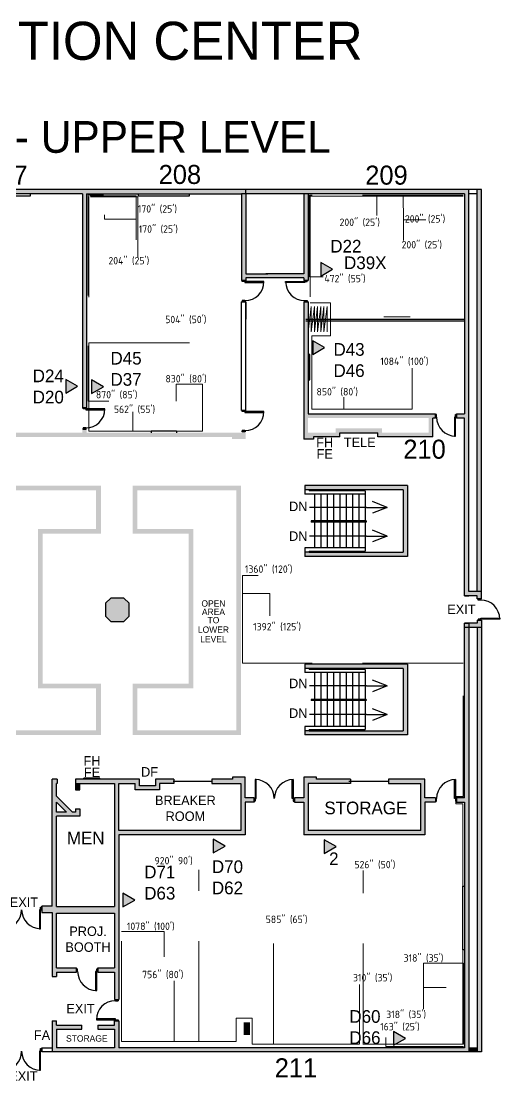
# Model space of a CAD drawing. Header units: inches. Extents: x 2884 to 5593, y 3202 to 5211.
# Drawn here: x 4688 to 5593, y 3206 to 5211 of the extents above; entities that cross this region are included whole.
import ezdxf
from ezdxf.enums import TextEntityAlignment as Align

# ---------------------------------------------------------------- set-up
doc = ezdxf.new("R2010")
doc.units = ezdxf.units.IN
doc.header["$LTSCALE"] = 100
doc.header["$MEASUREMENT"] = 0
doc.linetypes.add('DASHED', pattern=[19.05, 12.7, -6.35])
doc.linetypes.add('DASHEDTINY', pattern=[2.8575, 1.905, -0.9525])
for name, color, linetype, lineweight in [('bldg_airwall', 53, 'DASHED', 25), ('bldg_airwall_storage', 53, 'CONTINUOUS', 18), ('bldg_doors', 7, 'CONTINUOUS', 25), ('bldg_text', 94, 'CONTINUOUS', 25), ('bldg_title', 94, 'CONTINUOUS', 25), ('bldg_wallint', 7, 'CONTINUOUS', 25), ('bldg_wallintsol', 7, 'CONTINUOUS', 25), ('data_jack', 120, 'CONTINUOUS', 25)]:
    doc.layers.add(name, color=color, linetype=linetype, lineweight=lineweight)
doc.layers.add('bldg_fire', color=240, linetype='CONTINUOUS')
doc.layers.add('bldg_stairs', color=9, linetype='CONTINUOUS')
doc.layers.add('LENGTH', color=136, linetype='CONTINUOUS', lineweight=0, true_color=0x008080)
doc.layers.add('Wire_Run', color=200, linetype='DASHEDTINY', lineweight=13, true_color=0xaa00ff)
doc.styles.add('bldgtx18', font='bldgtx18')
doc.styles.add('bldgtx24', font='bldgtx24')
doc.styles.add('bldgtx36', font='bldgtx36')
doc.styles.add('bldgtx48', font='bldgtx48')
doc.styles.add('iso3098', font='iso3098')
doc.styles.add('showtx60', font='showtx60')

msp = doc.modelspace()

# ---------------------------------------------------------------- hatches: boundary and pattern name
at = {"layer": 'bldg_wallintsol'}
for points in [[(5112.4, 4884.3), (5112.4, 4892.3), (4090.4, 4892.3), (4090.4, 4884.3), (4383.4, 4884.3), (4383.4, 4720.3), (4391.4, 4720.3), (4391.4, 4725.3), (4434.8, 4725.3), (4434.8, 4733.3), (4391.4, 4733.3), (4391.4, 4884.3), (4502.4, 4884.3), (4502.4, 4733.3), (4462.8, 4733.3), (4462.8, 4725.3), (4502.4, 4725.3), (4502.4, 4720.3), (4510.4, 4720.3), (4510.4, 4884.3), (4803.4, 4884.3), (4803.4, 4479.3), (4811.4, 4479.3), (4811.4, 4884.3), (5104.4, 4884.3)], [(5230.4, 4884.3), (5222.4, 4884.3), (5222.4, 4733.3), (5150.2, 4733.3), (5112.4, 4733.3), (5112.4, 4884.3), (5104.4, 4884.3), (5104.4, 4720.3), (5112.4, 4720.3), (5112.4, 4725.3), (5154.4, 4725.3), (5222.4, 4725.3), (5222.4, 4720.3), (5230.4, 4720.3)], [(5526.4, 4468.3), (5511.4, 4468.3), (5511.4, 4459.8), (5526.4, 4459.8), (5526.4, 4123.6), (5550.4, 4123.6), (5550.4, 4117.6), (5558.4, 4117.6), (5558.4, 4131.6), (5534.4, 4131.6), (5534.4, 4892.3), (5112.4, 4892.3), (5112.4, 4884.3), (5222.4, 4884.3), (5230.4, 4884.3), (5526.4, 4884.3)], [(5550.4, 4131.6), (5558.4, 4131.6), (5558.4, 4892.3), (5550.4, 4892.3)], [(5410.4, 4206.3), (5232.4, 4206.3), (5224.4, 4206.3), (5224.4, 4198.3), (5418.4, 4198.3), (5418.4, 4332.3), (5224.4, 4332.3), (5224.4, 4324.3), (5232.4, 4324.3), (5410.4, 4324.3)], [(4881.6, 4119.4), (4857.3, 4119.4), (4847.3, 4109.4), (4847.3, 4085.1), (4857.3, 4075.1), (4881.6, 4075.1), (4891.6, 4085.1), (4891.6, 4109.4)], [(5534.4, 3260.3), (5534.4, 4063.6), (5526.4, 4063.6), (5526.4, 3741.3), (5511.4, 3741.3), (5511.4, 3733.3), (5526.4, 3733.3), (5526.4, 3268.3), (4872.4, 3268.3), (4872.4, 3319.3), (4864.4, 3319.3), (4864.4, 3311.3), (4832.4, 3311.3), (4832.4, 3303.3), (4864.4, 3303.3), (4864.4, 3268.3), (4754.4, 3268.3), (4754.4, 3303.3), (4802.4, 3303.3), (4802.4, 3311.3), (4754.4, 3311.3), (4754.4, 3319.3), (4746.4, 3319.3), (4746.4, 3260.3)], [(5550.4, 3260.3), (5558.4, 3260.3), (5558.4, 4063.6), (5550.4, 4063.6)], [(5410.4, 3868.3), (5232.4, 3868.3), (5224.4, 3868.3), (5224.4, 3860.3), (5418.4, 3860.3), (5418.4, 3994.3), (5224.4, 3994.3), (5224.4, 3986.3), (5232.4, 3986.3), (5410.4, 3986.3)], [(5222.4, 3780.3), (5222.4, 3741.3), (5204.4, 3741.3), (5204.4, 3733.3), (5222.4, 3733.3), (5222.4, 3671.3), (5451.4, 3671.3), (5451.4, 3733.3), (5471.4, 3733.3), (5471.4, 3741.3), (5451.4, 3741.3), (5451.4, 3776.3), (5382.4, 3776.3), (5382.4, 3768.3), (5443.4, 3768.3), (5443.4, 3679.3), (5230.4, 3679.3), (5230.4, 3768.3), (5310.4, 3768.3), (5310.4, 3776.3), (5246.4, 3776.3), (5246.4, 3780.3)], [(4790.4, 3756.3), (4798.4, 3756.3), (4798.4, 3768.3), (4790.4, 3768.3)], [(5550.4, 3268.3), (5534.4, 3268.3), (5534.4, 3260.3), (5550.4, 3260.3)]]:
    msp.add_hatch(color=256, dxfattribs=at).paths.add_polyline_path(points, flags=0)
h = msp.add_hatch(color=256, dxfattribs=at)
h.paths.add_polyline_path([(5471.4, 4468.3), (5230.4, 4468.3), (5230.4, 4680.3), (5222.4, 4680.3), (5222.4, 4420.3), (5240.4, 4420.3), (5240.4, 4424.3), (5290.4, 4424.3), (5290.4, 4432.3), (5362.4, 4432.3), (5362.4, 4424.3), (5466.4, 4424.3), (5466.4, 4459.8), (5471.4, 4459.8)], flags=0)
h.paths.add_polyline_path([(5458.4, 4460.3), (5458.4, 4432.3), (5370.4, 4432.3), (5370.4, 4440.3), (5282.4, 4440.3), (5282.4, 4432.3), (5230.4, 4432.3), (5230.4, 4460.3)], flags=0)
at = {"layer": 'bldg_wallintsol', "linetype": 'CONTINUOUS'}
for points in [[(4526.4, 4424.3), (5086.4, 4424.3), (5086.4, 4420.3), (5112.4, 4420.3), (5112.4, 4434.3), (5104.4, 4434.3), (5104.4, 4432.3), (4811.4, 4432.3), (4811.4, 4439.3), (4803.4, 4439.3), (4803.4, 4432.3), (4510.4, 4432.3), (4510.4, 4438.3), (4502.4, 4438.3), (4502.4, 4420.3), (4526.4, 4420.3)], [(5120.4, 3316.3), (5108.4, 3316.3), (5108.4, 3292.3), (5120.4, 3292.3)]]:
    msp.add_hatch(color=256, dxfattribs=at).paths.add_polyline_path(points, flags=0)
h = msp.add_hatch(color=256, dxfattribs=at)
h.paths.add_polyline_path([(4719.4, 3948.3), (4719.4, 4250.3), (4829.4, 4250.3), (4829.4, 4323.3), (4065.4, 4323.3), (4065.4, 4250.3), (4173.4, 4250.3), (4173.4, 3948.3), (4065.4, 3948.3), (4065.4, 3869.3), (4829.4, 3869.3), (4829.4, 3948.3)], flags=0)
h.paths.add_polyline_path([(4164.4, 4241.3), (4164.4, 3957.3), (4056.4, 3957.3), (4056.4, 3860.3), (4838.4, 3860.3), (4838.4, 3957.3), (4728.4, 3957.3), (4728.4, 4241.3), (4838.4, 4241.3), (4838.4, 4332.3), (4056.4, 4332.3), (4056.4, 4241.3)], flags=0)
h = msp.add_hatch(color=256, dxfattribs=at)
h.paths.add_polyline_path([(5094.4, 3869.3), (5094.4, 4323.3), (4907.4, 4323.3), (4907.4, 4250.3), (5013.4, 4250.3), (5013.4, 3948.3), (4907.4, 3948.3), (4907.4, 3869.3)], flags=0)
h.paths.add_polyline_path([(5004.4, 4241.3), (5004.4, 3957.3), (4898.4, 3957.3), (4898.4, 3860.3), (5103.4, 3860.3), (5103.4, 4332.3), (4898.4, 4332.3), (4898.4, 4241.3)], flags=0)
at = {"layer": 'bldg_wallintsol'}
h = msp.add_hatch(color=256, dxfattribs=at)
h.paths.add_polyline_path([(5558.4, 4077.6), (5550.4, 4077.6), (5550.4, 4071.6), (5534.4, 4071.6), (5534.4, 4063.6), (5558.4, 4063.6)], flags=0)
h.paths.add_polyline_path([(5534.4, 4071.6), (5526.4, 4071.6), (5526.4, 4063.6), (5534.4, 4063.6)], flags=0)
h = msp.add_hatch(color=256, dxfattribs=at)
h.paths.add_polyline_path([(5111.4, 3780.3), (5087.4, 3780.3), (5087.4, 3776.3), (5048.4, 3776.3), (5048.4, 3768.3), (5103.4, 3768.3), (5103.4, 3679.3), (4872.4, 3679.3), (4872.4, 3768.3), (4903.4, 3768.3), (4903.4, 3756.3), (4949.4, 3756.3), (4949.4, 3768.3), (4976.4, 3768.3), (4976.4, 3776.3), (4941.4, 3776.3), (4941.4, 3764.3), (4911.4, 3764.3), (4911.4, 3776.3), (4790.4, 3776.3), (4790.4, 3768.3), (4864.4, 3768.3), (4864.4, 3535.3), (4754.4, 3535.3), (4754.4, 3706.3), (4798.4, 3706.3), (4798.4, 3720.3), (4790.4, 3720.3), (4790.4, 3714.3), (4784.4, 3714.3), (4754.4, 3744.3), (4754.4, 3768.3), (4755.4, 3768.3), (4755.4, 3776.3), (4746.4, 3776.3), (4746.4, 3536.3), (4726.4, 3536.3), (4726.4, 3528.3), (4726.4, 3524.3), (4746.4, 3524.3), (4746.4, 3403.3), (4754.4, 3403.3), (4754.4, 3411.3), (4792.4, 3411.3), (4792.4, 3419.3), (4754.4, 3419.3), (4754.4, 3523.3), (4864.4, 3523.3), (4864.4, 3419.3), (4832.4, 3419.3), (4832.4, 3411.3), (4864.4, 3411.3), (4864.4, 3359.3), (4872.4, 3359.3), (4872.4, 3671.3), (5111.4, 3671.3), (5111.4, 3733.3), (5128.4, 3733.3), (5128.4, 3741.3), (5111.4, 3741.3)], flags=0)
h.paths.add_polyline_path([(4773.1, 3714.3), (4754.4, 3714.3), (4754.4, 3732.9)], flags=0)
at = {"layer": 'data_jack'}
for points in [[(5276.8, 4741.7), (5254.4, 4754.6), (5254.4, 4728.8)], [(5261.7, 4593.4), (5239.3, 4606.3), (5239.3, 4580.5)], [(4794.3, 4520.2), (4771.9, 4533.2), (4771.9, 4507.3)], [(4843.3, 4519.2), (4820.9, 4532.1), (4820.9, 4506.3)], [(5073.4, 3649.9), (5051, 3662.9), (5051, 3637)], [(5283.4, 3648.9), (5261, 3661.9), (5261, 3636)], [(4902.4, 3547.9), (4880, 3560.9), (4880, 3535)], [(5414.4, 3285.9), (5392, 3298.9), (5392, 3273)]]:
    msp.add_hatch(color=256, dxfattribs=at).paths.add_polyline_path(points, flags=0)

# ---------------------------------------------------------------- linework, layer by layer
at = {"layer": 'bldg_airwall', "linetype": 'CONTINUOUS'}
for p, q in [((5514.4, 4646.3), (5238.4, 4646.3)), ((5514.4, 4643.3), (5238.4, 4643.3))]:
    msp.add_line(p, q, dxfattribs=at)
at = {"layer": 'bldg_airwall_storage'}
for p, q in [((5236.4, 4671.3), (5230.4, 4623.3)), ((5242.4, 4671.3), (5236.4, 4623.3)), ((5236.4, 4623.3), (5236.4, 4671.3)), ((5248.4, 4671.3), (5242.4, 4623.3)), ((5242.4, 4623.3), (5242.4, 4671.3)), ((5254.4, 4671.3), (5248.4, 4623.3)), ((5248.4, 4623.3), (5248.4, 4671.3)), ((5260.4, 4671.3), (5254.4, 4623.3)), ((5254.4, 4623.3), (5254.4, 4671.3)), ((5266.4, 4671.3), (5260.4, 4623.3)), ((5260.4, 4623.3), (5260.4, 4671.3)), ((5266.4, 4671.3), (5266.4, 4623.3))]:
    msp.add_line(p, q, dxfattribs=at)
at = {"layer": 'bldg_doors'}
for p, q in [((5105.9, 4718.3), (5105.9, 4720.3)), ((5105.9, 4720.3), (5110.9, 4720.3)), ((5110.9, 4718.3), (5105.9, 4718.3)), ((5110.9, 4720.3), (5110.9, 4718.3)), ((5110.9, 4718.3), (5110.9, 4716.3)), ((5146.9, 4718.3), (5110.9, 4718.3)), ((5110.9, 4716.3), (5146.9, 4716.3)), ((5146.9, 4716.3), (5146.9, 4718.3)), ((5187.9, 4716.3), (5187.9, 4718.3)), ((5187.9, 4718.3), (5223.9, 4718.3)), ((5223.9, 4716.3), (5187.9, 4716.3)), ((5228.9, 4720.3), (5223.9, 4720.3)), ((5223.9, 4720.3), (5223.9, 4718.3)), ((5223.9, 4718.3), (5228.9, 4718.3)), ((5223.9, 4718.3), (5223.9, 4716.3)), ((5228.9, 4718.3), (5228.9, 4720.3)), ((5105.9, 4682.3), (5105.9, 4680.3)), ((5110.9, 4682.3), (5105.9, 4682.3)), ((5105.9, 4680.3), (5110.9, 4680.3)), ((5110.9, 4680.3), (5110.9, 4682.3)), ((5223.9, 4680.3), (5223.9, 4682.3)), ((5223.9, 4682.3), (5228.9, 4682.3)), ((5228.9, 4680.3), (5223.9, 4680.3)), ((5228.9, 4682.3), (5228.9, 4680.3)), ((4804.9, 4477.3), (4804.9, 4479.3)), ((4804.9, 4479.3), (4809.9, 4479.3)), ((4809.9, 4477.3), (4804.9, 4477.3)), ((4809.9, 4479.3), (4809.9, 4477.3)), ((4809.9, 4477.3), (4809.9, 4475.3)), ((4845.9, 4477.3), (4809.9, 4477.3)), ((4809.9, 4475.3), (4845.9, 4475.3)), ((4845.9, 4475.3), (4845.9, 4477.3)), ((5105.9, 4472.3), (5105.9, 4474.3)), ((5105.9, 4474.3), (5110.9, 4474.3)), ((5110.9, 4472.3), (5105.9, 4472.3)), ((5110.9, 4474.3), (5110.9, 4472.3)), ((5110.9, 4472.3), (5110.9, 4470.3)), ((5146.9, 4472.3), (5110.9, 4472.3)), ((5146.9, 4470.3), (5146.9, 4472.3)), ((5110.9, 4470.3), (5146.9, 4470.3)), ((5473.4, 4466.8), (5471.4, 4466.8)), ((5471.4, 4466.8), (5471.4, 4461.8)), ((5471.4, 4461.8), (5473.4, 4461.8)), ((5473.4, 4461.8), (5473.4, 4466.8)), ((5509.4, 4461.8), (5507.4, 4461.8)), ((5507.4, 4461.8), (5507.4, 4425.8)), ((5509.4, 4466.8), (5511.4, 4466.8)), ((5509.4, 4461.8), (5509.4, 4466.8)), ((5511.4, 4461.8), (5509.4, 4461.8)), ((5509.4, 4425.8), (5509.4, 4461.8)), ((5511.4, 4466.8), (5511.4, 4461.8)), ((4804.9, 4441.3), (4804.9, 4439.3)), ((4809.9, 4441.3), (4804.9, 4441.3)), ((4804.9, 4439.3), (4809.9, 4439.3)), ((4809.9, 4439.3), (4809.9, 4441.3)), ((5105.9, 4436.3), (5105.9, 4434.3)), ((5110.9, 4436.3), (5105.9, 4436.3)), ((5105.9, 4434.3), (5110.9, 4434.3)), ((5110.9, 4434.3), (5110.9, 4436.3)), ((5507.4, 4425.8), (5509.4, 4425.8)), ((5552.1, 4115.6), (5552.1, 4117.6)), ((5552.1, 4117.6), (5557.1, 4117.6)), ((5557.1, 4115.6), (5552.1, 4115.6)), ((5557.1, 4117.6), (5557.1, 4115.6)), ((5552.1, 4079.6), (5552.1, 4077.6)), ((5557.1, 4079.6), (5552.1, 4079.6)), ((5552.1, 4077.6), (5557.1, 4077.6)), ((5557.1, 4079.6), (5557.1, 4081.6)), ((5557.1, 4081.6), (5593.1, 4081.6)), ((5557.1, 4077.6), (5557.1, 4079.6)), ((5593.1, 4079.6), (5557.1, 4079.6)), ((5593.1, 4081.6), (5593.1, 4079.6)), ((5132.4, 3775.9), (5130.4, 3775.9)), ((5130.4, 3775.9), (5130.4, 3739.9)), ((5132.4, 3739.9), (5132.4, 3775.9)), ((5200.4, 3739.9), (5200.4, 3775.9)), ((5200.4, 3775.9), (5202.4, 3775.9)), ((5202.4, 3775.9), (5202.4, 3739.9)), ((5507.4, 3739.9), (5507.4, 3775.9)), ((5507.4, 3775.9), (5509.4, 3775.9)), ((5509.4, 3775.9), (5509.4, 3739.9)), ((5128.4, 3734.9), (5128.4, 3739.9)), ((5128.4, 3739.9), (5130.4, 3739.9)), ((5130.4, 3734.9), (5128.4, 3734.9)), ((5130.4, 3739.9), (5130.4, 3734.9)), ((5130.4, 3739.9), (5132.4, 3739.9)), ((5202.4, 3739.9), (5200.4, 3739.9)), ((5204.4, 3739.9), (5202.4, 3739.9)), ((5202.4, 3739.9), (5202.4, 3734.9)), ((5202.4, 3734.9), (5204.4, 3734.9)), ((5204.4, 3734.9), (5204.4, 3739.9)), ((5473.4, 3739.9), (5471.4, 3739.9)), ((5471.4, 3739.9), (5471.4, 3734.9)), ((5471.4, 3734.9), (5473.4, 3734.9)), ((5473.4, 3734.9), (5473.4, 3739.9)), ((5509.4, 3739.9), (5507.4, 3739.9)), ((5511.4, 3739.9), (5509.4, 3739.9)), ((5509.4, 3739.9), (5509.4, 3734.9)), ((5509.4, 3734.9), (5511.4, 3734.9)), ((5511.4, 3734.9), (5511.4, 3739.9)), ((4724.4, 3529.6), (4722.4, 3529.6)), ((4722.4, 3529.6), (4722.4, 3493.6)), ((4724.4, 3534.6), (4726.4, 3534.6)), ((4724.4, 3529.6), (4724.4, 3534.6)), ((4726.4, 3529.6), (4724.4, 3529.6)), ((4724.4, 3493.6), (4724.4, 3529.6)), ((4726.4, 3534.6), (4726.4, 3529.6)), ((4722.4, 3493.6), (4724.4, 3493.6)), ((4792.4, 3417.6), (4794.4, 3417.6)), ((4792.4, 3412.6), (4792.4, 3417.6)), ((4794.4, 3412.6), (4792.4, 3412.6)), ((4794.4, 3412.6), (4794.4, 3417.6)), ((4830.4, 3412.6), (4828.4, 3412.6)), ((4828.4, 3412.6), (4828.4, 3376.6)), ((4830.4, 3417.6), (4832.4, 3417.6)), ((4830.4, 3412.6), (4830.4, 3417.6)), ((4832.4, 3412.6), (4830.4, 3412.6)), ((4830.4, 3376.6), (4830.4, 3412.6)), ((4832.4, 3417.6), (4832.4, 3412.6)), ((4828.4, 3376.6), (4830.4, 3376.6)), ((4865.8, 3357.3), (4865.8, 3359.3)), ((4865.8, 3359.3), (4870.8, 3359.3)), ((4865.8, 3357.3), (4870.8, 3357.3)), ((4870.8, 3359.3), (4870.8, 3357.3)), ((4865.8, 3323.3), (4829.8, 3323.3)), ((4829.8, 3323.3), (4829.8, 3321.3)), ((4829.8, 3321.3), (4865.8, 3321.3)), ((4865.8, 3321.3), (4865.8, 3323.3)), ((4865.8, 3319.3), (4865.8, 3321.3)), ((4865.8, 3321.3), (4870.8, 3321.3)), ((4870.8, 3319.3), (4865.8, 3319.3)), ((4870.8, 3321.3), (4870.8, 3319.3)), ((4724.4, 3261.6), (4722.4, 3261.6)), ((4722.4, 3261.6), (4722.4, 3225.6)), ((4724.4, 3266.6), (4726.4, 3266.6)), ((4724.4, 3261.6), (4724.4, 3266.6)), ((4726.4, 3261.6), (4724.4, 3261.6)), ((4724.4, 3225.6), (4724.4, 3261.6)), ((4726.4, 3266.6), (4726.4, 3261.6)), ((4722.4, 3225.6), (4724.4, 3225.6))]:
    msp.add_line(p, q, dxfattribs=at)
for centre, start, end in [((5110.9, 4718.3), 270, 0), ((5223.9, 4718.3), 180, 270), ((4809.9, 4477.3), 270, 0), ((5110.9, 4472.3), 270, 0), ((5509.4, 4461.8), 180, 270), ((5557.1, 4079.6), 0, 90), ((5130.4, 3739.9), 0, 90), ((5202.4, 3739.9), 90, 180), ((5509.4, 3739.9), 90, 180), ((4652.4, 3529.6), 270, 0), ((4724.4, 3529.6), 180, -90), ((4830.4, 3412.6), 180, -90), ((4865.8, 3321.3), 90, 180), ((4652.4, 3261.6), 270, 0), ((4724.4, 3261.6), 180, -90)]:
    msp.add_arc(centre, 36, start, end, dxfattribs=at)
at = {"layer": 'bldg_stairs'}
for p, q in [((4704.4, 4880.3), (4608.4, 4880.3)), ((4704.4, 4884.3), (4704.4, 4880.3)), ((4909.4, 4880.3), (4909.4, 4884.3)), ((5005.4, 4880.3), (4909.4, 4880.3)), ((5005.4, 4884.3), (5005.4, 4880.3)), ((5230.4, 4806.3), (5233.4, 4806.3)), ((5233.4, 4806.3), (5233.4, 4758.3)), ((5233.4, 4758.3), (5230.4, 4758.3)), ((5238.4, 4646.3), (5226.4, 4646.3)), ((5238.4, 4643.3), (5226.4, 4643.3)), ((5526.4, 4646.3), (5514.4, 4646.3)), ((5526.4, 4643.3), (5514.4, 4643.3)), ((5233.4, 4580.3), (5230.4, 4580.3)), ((5233.4, 4532.3), (5233.4, 4580.3)), ((5230.4, 4532.3), (5233.4, 4532.3)), ((4981.4, 4435.3), (4933.4, 4435.3)), ((4933.4, 4435.3), (4933.4, 4432.3)), ((4981.4, 4435.3), (4981.4, 4432.3)), ((5242.4, 4316.3), (5242.4, 4263.3)), ((5254.4, 4316.3), (5254.4, 4263.3)), ((5266.4, 4316.3), (5266.4, 4263.3)), ((5278.4, 4316.3), (5278.4, 4263.3)), ((5290.4, 4316.3), (5290.4, 4263.3)), ((5302.4, 4316.3), (5302.4, 4263.3)), ((5314.4, 4316.3), (5314.4, 4263.3)), ((5326.4, 4316.3), (5326.4, 4263.3)), ((5338.4, 4316.3), (5338.4, 4263.3)), ((5379.9, 4291), (5352.2, 4302.1)), ((5341.1, 4291), (5233.1, 4291)), ((5341.1, 4291), (5379.9, 4291)), ((5379.9, 4291), (5352.2, 4280)), ((5242.4, 4263.3), (5242.4, 4214.3)), ((5254.4, 4263.3), (5254.4, 4214.3)), ((5266.4, 4263.3), (5266.4, 4214.3)), ((5278.4, 4263.3), (5278.4, 4214.3)), ((5290.4, 4263.3), (5290.4, 4214.3)), ((5302.4, 4263.3), (5302.4, 4214.3)), ((5314.4, 4263.3), (5314.4, 4214.3)), ((5326.4, 4263.3), (5326.4, 4214.3)), ((5338.4, 4263.3), (5338.4, 4214.3)), ((5341.1, 4236.8), (5233.1, 4236.8)), ((5341.1, 4236.8), (5379.9, 4236.8)), ((5379.9, 4236.8), (5352.2, 4247.8)), ((5379.9, 4236.8), (5352.2, 4225.7)), ((5242.4, 3978.3), (5242.4, 3925.3)), ((5254.4, 3978.3), (5254.4, 3925.3)), ((5266.4, 3978.3), (5266.4, 3925.3)), ((5278.4, 3978.3), (5278.4, 3925.3)), ((5290.4, 3978.3), (5290.4, 3925.3)), ((5302.4, 3978.3), (5302.4, 3925.3)), ((5314.4, 3978.3), (5314.4, 3925.3)), ((5326.4, 3978.3), (5326.4, 3925.3)), ((5338.4, 3978.3), (5338.4, 3925.3)), ((5341.1, 3953), (5233.1, 3953)), ((5341.1, 3953), (5379.9, 3953)), ((5379.9, 3953), (5352.2, 3964.1)), ((5379.9, 3953), (5352.2, 3942)), ((5242.4, 3925.3), (5242.4, 3876.3)), ((5254.4, 3925.3), (5254.4, 3876.3)), ((5266.4, 3925.3), (5266.4, 3876.3)), ((5278.4, 3925.3), (5278.4, 3876.3)), ((5290.4, 3925.3), (5290.4, 3876.3)), ((5302.4, 3925.3), (5302.4, 3876.3)), ((5314.4, 3925.3), (5314.4, 3876.3)), ((5326.4, 3925.3), (5326.4, 3876.3)), ((5338.4, 3925.3), (5338.4, 3876.3)), ((5341.1, 3898.8), (5233.1, 3898.8)), ((5341.1, 3898.8), (5379.9, 3898.8)), ((5379.9, 3898.8), (5352.2, 3909.8)), ((5379.9, 3898.8), (5352.2, 3887.7)), ((4806.4, 3776.3), (4806.4, 3778.3)), ((4836.4, 3778.3), (4806.4, 3778.3)), ((4836.4, 3776.3), (4836.4, 3778.3)), ((5523.4, 3453.9), (5523.4, 3573.9)), ((5523.4, 3573.9), (5526.4, 3573.9)), ((5526.4, 3453.9), (5523.4, 3453.9))]:
    msp.add_line(p, q, dxfattribs=at)
at = {"layer": 'bldg_wallint', "linetype": 'CONTINUOUS'}
for p, q in [((5558.4, 4892.3), (3786.9, 4892.3)), ((4803.4, 4884.3), (4510.4, 4884.3)), ((4803.4, 4884.3), (4803.4, 4479.3)), ((4811.4, 4884.3), (4811.4, 4479.3)), ((4811.4, 4884.3), (5104.4, 4884.3)), ((5104.4, 4884.3), (5104.4, 4720.3)), ((5222.4, 4884.3), (5112.4, 4884.3)), ((5112.4, 4884.3), (5112.4, 4733.3)), ((5222.4, 4884.3), (5222.4, 4733.3)), ((5526.4, 4884.3), (5230.4, 4884.3)), ((5230.4, 4884.3), (5230.4, 4720.3)), ((5526.4, 4884.3), (5526.4, 4468.3)), ((5534.4, 4131.6), (5534.4, 4892.3)), ((5112.4, 4733.3), (5154.4, 4733.3)), ((5222.4, 4733.3), (5150.2, 4733.3)), ((5112.4, 4720.3), (5104.4, 4720.3)), ((5104.4, 4720.3), (5112.4, 4720.3)), ((5104.4, 4720.3), (5112.4, 4720.3)), ((5112.4, 4725.3), (5112.4, 4720.3)), ((5154.4, 4725.3), (5112.4, 4725.3)), ((5222.4, 4725.3), (5150.2, 4725.3)), ((5222.4, 4725.3), (5222.4, 4720.3)), ((5230.4, 4720.3), (5222.4, 4720.3)), ((5230.4, 4720.3), (5222.4, 4720.3)), ((5104.4, 4474.3), (5104.4, 4680.3)), ((5112.4, 4680.3), (5104.4, 4680.3)), ((5112.4, 4680.3), (5104.4, 4680.3)), ((5112.4, 4680.3), (5104.4, 4680.3)), ((5112.4, 4474.3), (5112.4, 4680.3)), ((5112.4, 4680.3), (5112.4, 4647.3)), ((5222.4, 4680.3), (5222.4, 4647.3)), ((5230.4, 4680.3), (5222.4, 4680.3)), ((5222.4, 4680.3), (5222.4, 4420.3)), ((5222.4, 4680.3), (5230.4, 4680.3)), ((5230.4, 4680.3), (5230.4, 4468.3)), ((4803.4, 4479.3), (4811.4, 4479.3)), ((4803.4, 4479.3), (4811.4, 4479.3)), ((4811.4, 4479.3), (4803.4, 4479.3)), ((4803.4, 4479.3), (4811.4, 4479.3)), ((4803.4, 4479.3), (4811.4, 4479.3)), ((5104.4, 4474.3), (5112.4, 4474.3)), ((5112.4, 4474.3), (5104.4, 4474.3)), ((5104.4, 4474.3), (5112.4, 4474.3)), ((5104.4, 4474.3), (5112.4, 4474.3)), ((5230.4, 4468.3), (5471.4, 4468.3)), ((5471.4, 4459.8), (5466.4, 4459.8)), ((5466.4, 4424.3), (5466.4, 4459.8)), ((5471.4, 4459.8), (5471.4, 4468.3)), ((5471.4, 4460.3), (5471.4, 4468.3)), ((5471.4, 4460.3), (5471.4, 4468.3)), ((5471.4, 4460.3), (5471.4, 4468.3)), ((5511.4, 4459.8), (5511.4, 4468.3)), ((5511.4, 4468.3), (5526.4, 4468.3)), ((5511.4, 4468.3), (5511.4, 4460.3)), ((5511.4, 4460.3), (5511.4, 4468.3)), ((5511.4, 4468.3), (5511.4, 4460.3)), ((5511.4, 4468.3), (5511.4, 4460.3)), ((5526.4, 4459.8), (5511.4, 4459.8)), ((5526.4, 4123.6), (5526.4, 4459.8)), ((4811.4, 4439.3), (4803.4, 4439.3)), ((4811.4, 4439.3), (4803.4, 4439.3)), ((4811.4, 4439.3), (4803.4, 4439.3)), ((5112.4, 4434.3), (5104.4, 4434.3)), ((5112.4, 4434.3), (5104.4, 4434.3)), ((5112.4, 4434.3), (5104.4, 4434.3)), ((5290.4, 4424.3), (5290.4, 4432.3)), ((5290.4, 4432.3), (5362.4, 4432.3)), ((5362.4, 4424.3), (5362.4, 4432.3)), ((5240.4, 4420.3), (5222.4, 4420.3)), ((5240.4, 4424.3), (5240.4, 4420.3)), ((5290.4, 4424.3), (5240.4, 4424.3)), ((5466.4, 4424.3), (5362.4, 4424.3)), ((5418.4, 4332.3), (5224.4, 4332.3)), ((5224.4, 4332.3), (5224.4, 4316.3)), ((5418.4, 4332.3), (5418.4, 4198.3)), ((5338.4, 4316.3), (5224.4, 4316.3)), ((5410.4, 4324.3), (5232.4, 4324.3)), ((5232.4, 4324.3), (5232.4, 4322.3)), ((5338.4, 4322.3), (5232.4, 4322.3)), ((5410.4, 4324.3), (5410.4, 4206.3)), ((5340.4, 4265.3), (5236.4, 4265.3)), ((5340.4, 4263.3), (5236.4, 4263.3)), ((5224.4, 4214.3), (5224.4, 4198.3)), ((5338.4, 4214.3), (5224.4, 4214.3)), ((5418.4, 4198.3), (5224.4, 4198.3)), ((5526.4, 4123.6), (5534.4, 4123.6)), ((5526.4, 4071.6), (5534.4, 4071.6)), ((5526.4, 3741.3), (5526.4, 4071.6)), ((5534.4, 4071.6), (5534.4, 3260.3)), ((5418.4, 3994.3), (5224.4, 3994.3)), ((5224.4, 3994.3), (5224.4, 3978.3)), ((5418.4, 3994.3), (5418.4, 3860.3)), ((5338.4, 3978.3), (5224.4, 3978.3)), ((5410.4, 3986.3), (5232.4, 3986.3)), ((5232.4, 3986.3), (5232.4, 3984.3)), ((5338.4, 3984.3), (5232.4, 3984.3)), ((5410.4, 3986.3), (5410.4, 3868.3)), ((5340.4, 3927.3), (5236.4, 3927.3)), ((5340.4, 3925.3), (5236.4, 3925.3)), ((5224.4, 3876.3), (5224.4, 3860.3)), ((5338.4, 3876.3), (5224.4, 3876.3)), ((5418.4, 3860.3), (5224.4, 3860.3)), ((4755.4, 3776.3), (4746.4, 3776.3)), ((4746.4, 3536.3), (4746.4, 3776.3)), ((4755.4, 3776.3), (4755.4, 3768.3)), ((4790.4, 3776.3), (4790.4, 3768.3)), ((4911.4, 3776.3), (4790.4, 3776.3)), ((4911.4, 3764.3), (4911.4, 3776.3)), ((4941.4, 3776.3), (4941.4, 3764.3)), ((4976.4, 3776.3), (4941.4, 3776.3)), ((4976.4, 3776.3), (4976.4, 3768.3)), ((5048.4, 3776.3), (5048.4, 3768.3)), ((5087.4, 3776.3), (5048.4, 3776.3)), ((5087.4, 3780.3), (5087.4, 3776.3)), ((5111.4, 3780.3), (5087.4, 3780.3)), ((5111.4, 3741.3), (5111.4, 3780.3)), ((5222.4, 3780.3), (5222.4, 3741.3)), ((5246.4, 3780.3), (5222.4, 3780.3)), ((5246.4, 3776.3), (5246.4, 3780.3)), ((5310.4, 3776.3), (5246.4, 3776.3)), ((5310.4, 3776.3), (5310.4, 3768.3)), ((5451.4, 3776.3), (5382.4, 3776.3)), ((5382.4, 3776.3), (5382.4, 3768.3)), ((5451.4, 3741.3), (5451.4, 3776.3)), ((4755.4, 3768.3), (4754.4, 3768.3)), ((4754.4, 3744.3), (4754.4, 3768.3)), ((4790.4, 3768.3), (4864.4, 3768.3)), ((4864.4, 3768.3), (4864.4, 3535.3)), ((4872.4, 3768.3), (4903.4, 3768.3)), ((4872.4, 3679.3), (4872.4, 3768.3)), ((4903.4, 3756.3), (4903.4, 3768.3)), ((4949.4, 3756.3), (4903.4, 3756.3)), ((4941.4, 3764.3), (4911.4, 3764.3)), ((4976.4, 3768.3), (4949.4, 3768.3)), ((4949.4, 3768.3), (4949.4, 3756.3)), ((5048.4, 3768.3), (5103.4, 3768.3)), ((5103.4, 3768.3), (5103.4, 3679.3)), ((5310.4, 3768.3), (5230.4, 3768.3)), ((5230.4, 3768.3), (5230.4, 3679.3)), ((5382.4, 3768.3), (5443.4, 3768.3)), ((5443.4, 3679.3), (5443.4, 3768.3)), ((4754.4, 3714.3), (4754.4, 3732.9)), ((5128.4, 3741.3), (5111.4, 3741.3)), ((5128.4, 3733.3), (5111.4, 3733.3)), ((5111.4, 3733.3), (5111.4, 3671.3)), ((5204.4, 3741.3), (5204.4, 3733.3)), ((5222.4, 3741.3), (5204.4, 3741.3)), ((5204.4, 3733.3), (5222.4, 3733.3)), ((5222.4, 3733.3), (5222.4, 3671.3)), ((5471.4, 3741.3), (5451.4, 3741.3)), ((5451.4, 3733.3), (5451.4, 3671.3)), ((5471.4, 3733.3), (5451.4, 3733.3)), ((5471.4, 3741.3), (5471.4, 3733.3)), ((5471.4, 3741.3), (5471.4, 3733.3)), ((5526.4, 3741.3), (5511.4, 3741.3)), ((5511.4, 3741.3), (5511.4, 3733.3)), ((5511.4, 3733.3), (5526.4, 3733.3)), ((5526.4, 3733.3), (5526.4, 3268.3)), ((4754.4, 3535.3), (4754.4, 3706.3)), ((5103.4, 3679.3), (4872.4, 3679.3)), ((4872.4, 3671.3), (4872.4, 3359.3)), ((5111.4, 3671.3), (4872.4, 3671.3)), ((5451.4, 3671.3), (5222.4, 3671.3)), ((5443.4, 3679.3), (5230.4, 3679.3)), ((4746.4, 3536.3), (4726.4, 3536.3)), ((4726.4, 3536.3), (4726.4, 3524.3)), ((4754.4, 3535.3), (4864.4, 3535.3)), ((4726.4, 3524.3), (4746.4, 3524.3)), ((4746.4, 3524.3), (4746.4, 3403.3)), ((4754.4, 3419.3), (4754.4, 3523.3)), ((4754.4, 3523.3), (4864.4, 3523.3)), ((4864.4, 3523.3), (4864.4, 3419.3)), ((4754.4, 3419.3), (4792.4, 3419.3)), ((4754.4, 3411.3), (4754.4, 3403.3)), ((4754.4, 3411.3), (4792.4, 3411.3)), ((4792.4, 3411.3), (4792.4, 3419.3)), ((4792.4, 3411.3), (4792.4, 3419.3)), ((4832.4, 3419.3), (4864.4, 3419.3)), ((4832.4, 3419.3), (4832.4, 3411.3)), ((4832.4, 3411.3), (4832.4, 3419.3)), ((4832.4, 3411.3), (4864.4, 3411.3)), ((4864.4, 3411.3), (4864.4, 3359.3)), ((4746.4, 3403.3), (4754.4, 3403.3)), ((4864.4, 3359.3), (4872.4, 3359.3)), ((4746.4, 3319.3), (4746.4, 3260.3)), ((4746.4, 3319.3), (4754.4, 3319.3)), ((4754.4, 3311.3), (4754.4, 3319.3)), ((4754.4, 3311.3), (4802.4, 3311.3)), ((4802.4, 3303.3), (4802.4, 3311.3)), ((4832.4, 3311.3), (4832.4, 3303.3)), ((4832.4, 3311.3), (4864.4, 3311.3)), ((4864.4, 3319.3), (4872.4, 3319.3)), ((4864.4, 3311.3), (4864.4, 3319.3)), ((4872.4, 3319.3), (4872.4, 3268.3)), ((4754.4, 3303.3), (4802.4, 3303.3)), ((4754.4, 3303.3), (4754.4, 3268.3)), ((4832.4, 3303.3), (4864.4, 3303.3)), ((4864.4, 3303.3), (4864.4, 3268.3)), ((4864.4, 3268.3), (4754.4, 3268.3)), ((5526.4, 3268.3), (4872.4, 3268.3))]:
    msp.add_line(p, q, dxfattribs=at)
at = {"layer": 'bldg_wallint'}
for p, q in [((4811.4, 4884.3), (5104.4, 4884.3)), ((5550.4, 4884.3), (5534.4, 4884.3)), ((5550.4, 4131.6), (5550.4, 4892.3)), ((5558.4, 4131.6), (5558.4, 4892.3)), ((5112.4, 4720.3), (5104.4, 4720.3)), ((5222.4, 4720.3), (5230.4, 4720.3)), ((5112.4, 4680.3), (5104.4, 4680.3)), ((5222.4, 4680.3), (5230.4, 4680.3)), ((4811.4, 4479.3), (4803.4, 4479.3)), ((5112.4, 4474.3), (5104.4, 4474.3)), ((5471.4, 4460.3), (5471.4, 4468.3)), ((5511.4, 4460.3), (5511.4, 4468.3)), ((4811.4, 4439.3), (4803.4, 4439.3)), ((5112.4, 4434.3), (5104.4, 4434.3)), ((5232.4, 4324.3), (5224.4, 4324.3)), ((5338.4, 4322.3), (5338.4, 4316.3)), ((5236.4, 4265.3), (5236.4, 4263.3)), ((5340.4, 4265.3), (5340.4, 4263.3)), ((5338.4, 4214.3), (5338.4, 4208.3)), ((5232.4, 4206.3), (5224.4, 4206.3)), ((5232.4, 4208.3), (5338.4, 4208.3)), ((5232.4, 4208.3), (5232.4, 4206.3)), ((5232.4, 4206.3), (5410.4, 4206.3)), ((5558.4, 4131.6), (5534.4, 4131.6)), ((5558.4, 4117.6), (5558.4, 4131.6)), ((4857.3, 4119.4), (4847.3, 4109.4)), ((4881.6, 4119.4), (4857.3, 4119.4)), ((4891.6, 4109.4), (4881.6, 4119.4)), ((5550.4, 4123.6), (5526.4, 4123.6)), ((5550.4, 4117.6), (5550.4, 4123.6)), ((5558.4, 4117.6), (5550.4, 4117.6)), ((4847.3, 4109.4), (4847.3, 4085.1)), ((4891.6, 4085.1), (4891.6, 4109.4)), ((4847.3, 4085.1), (4857.3, 4075.1)), ((4857.3, 4075.1), (4881.6, 4075.1)), ((4881.6, 4075.1), (4891.6, 4085.1)), ((5550.4, 4071.6), (5526.4, 4071.6)), ((5550.4, 4077.6), (5558.4, 4077.6)), ((5550.4, 4077.6), (5550.4, 4071.6)), ((5558.4, 4077.6), (5558.4, 4063.6)), ((5558.4, 4063.6), (5526.4, 4063.6)), ((5550.4, 4063.6), (5550.4, 3260.3)), ((5558.4, 4063.6), (5558.4, 3260.3)), ((5232.4, 3986.3), (5224.4, 3986.3)), ((5338.4, 3984.3), (5338.4, 3978.3)), ((5236.4, 3927.3), (5236.4, 3925.3)), ((5340.4, 3927.3), (5340.4, 3925.3)), ((5338.4, 3876.3), (5338.4, 3870.3)), ((5232.4, 3868.3), (5224.4, 3868.3)), ((5232.4, 3870.3), (5338.4, 3870.3)), ((5232.4, 3870.3), (5232.4, 3868.3)), ((5232.4, 3868.3), (5410.4, 3868.3)), ((5048.4, 3772.3), (4975.3, 3772.3)), ((5382.4, 3772.3), (5307.6, 3772.3)), ((4790.4, 3768.3), (4790.4, 3756.3)), ((4790.4, 3756.3), (4798.4, 3756.3)), ((4798.4, 3756.3), (4798.4, 3768.3)), ((4784.4, 3714.3), (4754.4, 3744.3)), ((4773.1, 3714.3), (4754.4, 3732.9)), ((5128.4, 3741.3), (5128.4, 3733.3)), ((5204.4, 3733.3), (5204.4, 3741.3)), ((5511.4, 3733.3), (5511.4, 3741.3)), ((4773.1, 3714.3), (4754.4, 3714.3)), ((4790.4, 3714.3), (4784.4, 3714.3)), ((4790.4, 3720.3), (4798.4, 3720.3)), ((4790.4, 3720.3), (4790.4, 3714.3)), ((4798.4, 3720.3), (4798.4, 3706.3)), ((4798.4, 3706.3), (4754.4, 3706.3)), ((4726.4, 3528.3), (4726.4, 3536.3)), ((4726.4, 3528.3), (4726.4, 3536.3)), ((4832.4, 3411.3), (4832.4, 3419.3)), ((4832.4, 3411.3), (4832.4, 3419.3)), ((4864.4, 3319.3), (4872.4, 3319.3)), ((4864.4, 3319.3), (4872.4, 3319.3)), ((4726.4, 3260.3), (4726.4, 3268.3)), ((4726.4, 3260.3), (4726.4, 3268.3)), ((4726.4, 3268.3), (4746.4, 3268.3)), ((4746.4, 3260.3), (4726.4, 3260.3)), ((5534.4, 3268.3), (5550.4, 3268.3))]:
    msp.add_line(p, q, dxfattribs=at)
at = {"layer": 'bldg_wallint', "color": 94, "linetype": 'CONTINUOUS', "true_color": 0x00aa00}
msp.add_line((5558.4, 3260.3), (4746.4, 3260.3), dxfattribs=at)
at = {"layer": 'bldg_wallintsol'}
for p, q in [((5112.4, 4884.3), (5104.4, 4884.3)), ((5112.4, 4884.3), (5112.4, 4892.3)), ((5230.4, 4884.3), (5222.4, 4884.3))]:
    msp.add_line(p, q, dxfattribs=at)
at = {"layer": 'data_jack'}
for points in [[(5276.8, 4741.7), (5254.4, 4754.6), (5254.4, 4728.8)], [(5261.7, 4593.4), (5239.3, 4606.3), (5239.3, 4580.5)], [(4794.3, 4520.2), (4771.9, 4533.2), (4771.9, 4507.3)], [(4843.3, 4519.2), (4820.9, 4532.1), (4820.9, 4506.3)], [(5073.4, 3649.9), (5051, 3662.9), (5051, 3637)], [(5283.4, 3648.9), (5261, 3661.9), (5261, 3636)], [(4902.4, 3547.9), (4880, 3560.9), (4880, 3535)], [(5414.4, 3285.9), (5392, 3298.9), (5392, 3273)]]:
    msp.add_lwpolyline(points, close=True, dxfattribs=at)
at = {"layer": 'Wire_Run', "color": 40, "true_color": 0xffaa00}
for p, q in [((4843.4, 4882.4), (4814.3, 4882.7)), ((4814.3, 4882.7), (4814.3, 4491.8)), ((5524, 4882.1), (5233.2, 4882.1)), ((5233.2, 4882.1), (5233.2, 4727.2)), ((5233.2, 4727.2), (5258.8, 4727.2)), ((4814.3, 4491.8), (4853.4, 4491.8)), ((5377.5, 3270.9), (5377.5, 3287.4)), ((5524.3, 3270.9), (5377.5, 3270.9))]:
    msp.add_line(p, q, dxfattribs=at)
at = {"layer": 'Wire_Run'}
for p, q in [((4815.7, 4879.4), (4815.7, 4602.5)), ((4818.6, 4878.7), (4908.1, 4878.7)), ((4908.1, 4878.7), (4908.1, 4764.7)), ((5360.4, 4879.9), (5234.1, 4879.9)), ((5234.1, 4879.9), (5234.1, 4678)), ((5410.3, 4879.9), (5360.4, 4879.9)), ((5360.4, 4879.9), (5360.4, 4843.1)), ((5523.5, 4880.1), (5410.3, 4879.9)), ((5234.1, 4678), (5272.8, 4678)), ((5272.8, 4678), (5272.8, 4615.6)), ((5272.8, 4615.6), (5237.3, 4615.6)), ((5237.3, 4615.6), (5237.3, 4476.6)), ((4815.7, 4602.5), (5043.1, 4602.5)), ((4815.7, 4602.5), (4815.7, 4435.3)), ((5297.7, 4476.9), (5297.7, 4499.4)), ((5237.3, 4476.6), (5297.7, 4476.6)), ((4898.7, 4435.3), (4898.7, 4472)), ((4815.7, 4435.3), (4898.7, 4435.3)), ((5106.4, 4127.9), (5106.4, 4162)), ((5106.4, 4162), (5135.6, 4162)), ((5023.7, 3279.8), (5023.7, 3604.9)), ((5165, 3274.8), (5165, 3500.5)), ((4976.9, 3279.8), (4976.9, 3394.8)), ((5124.7, 3324.4), (5094.2, 3324.4)), ((5094.2, 3324.4), (5094.2, 3279.8)), ((5124.7, 3274.8), (5124.7, 3324.4)), ((5023.7, 3279.8), (4976.9, 3279.8)), ((5094.2, 3279.8), (5023.7, 3279.8)), ((5165, 3274.8), (5124.7, 3274.8)), ((5327.3, 3274.8), (5165, 3274.8)), ((5524.2, 3274.8), (5327.3, 3274.8))]:
    msp.add_line(p, q, dxfattribs=at)
at = {"layer": 'Wire_Run', "color": 94, "true_color": 0x00aa00}
for p, q in [((4817.4, 4880.8), (4904.8, 4880.8)), ((4904.8, 4880.8), (4904.8, 4797.3)), ((5410.3, 4879.9), (5410.7, 4835.1)), ((4904.8, 4836.3), (4845.1, 4836.3)), ((5423.2, 4651.5), (5373.7, 4651.5)), ((5427.3, 4476.6), (5427.3, 4554.2)), ((5030.7, 4524), (4980.8, 4524)), ((4980.8, 4524), (4980.8, 4492.3)), ((5030.7, 4435.3), (5030.7, 4524)), ((5297.7, 4476.6), (5427.3, 4476.6)), ((4898.7, 4435.3), (5030.7, 4435.3)), ((4877.5, 3279.8), (4877.5, 3488.5)), ((4877.5, 3488.5), (4958, 3488.5)), ((4958, 3488.5), (4958, 3440.2)), ((5524.2, 3428.2), (5448.7, 3428.2)), ((5448.7, 3428.2), (5448.7, 3382.2)), ((5524.2, 3274.8), (5524.2, 3428.2)), ((4976.9, 3279.8), (4877.5, 3279.8))]:
    msp.add_line(p, q, dxfattribs=at)
at = {"layer": 'Wire_Run', "color": 3}
for p, q in [((4845.1, 4836.3), (4845.1, 4844.6)), ((5410.7, 4835.1), (5453, 4835.1)), ((5410.7, 4835.1), (5410.7, 4796)), ((5448.7, 3382.2), (5491.4, 3382.2)), ((5448.7, 3382.2), (5448.7, 3341.5))]:
    msp.add_line(p, q, dxfattribs=at)
at = {"layer": 'Wire_Run', "color": 6}
for p, q in [((5106.4, 4127.9), (5158, 4127.9)), ((5106.4, 3996.2), (5106.4, 4127.9)), ((5158, 4127.9), (5158, 4086)), ((5523.8, 3996.2), (5106.4, 3996.2)), ((5523.8, 3743.9), (5523.8, 3996.2)), ((5509.7, 3729.7), (5509.7, 3743.9)), ((5509.7, 3743.9), (5523.8, 3743.9)), ((5522.9, 3729.7), (5509.7, 3729.7)), ((5522.9, 3274.8), (5522.9, 3729.7))]:
    msp.add_line(p, q, dxfattribs=at)
at = {"layer": 'Wire_Run', "linetype": 'DASHEDTINY', "lineweight": 13}
for p, q in [((5334.6, 3274.8), (5334.6, 3603.9)), ((5327.4, 3274.8), (5327.4, 3388.3))]:
    msp.add_line(p, q, dxfattribs=at)

# ---------------------------------------------------------------- texts
at = {"layer": 'bldg_fire', "style": 'bldgtx18'}
for s, p in [('FH', (5261.8, 4413.8)), ('FE', (5261.8, 4392.2)), ('FH', (4821.5, 3811.2)), ('FE', (4821.5, 3789.6)), ('FA', (4727, 3292.1))]:
    msp.add_text(s, height=18, dxfattribs=at).set_placement(p, align=Align.MIDDLE_CENTER)
at = {"layer": 'bldg_text'}
for s, height, style, p in [('207', 36, 'bldgtx36', (4659.4, 4919.7)), ('208', 36, 'bldgtx36', (4987.8, 4921.1)), ('209', 36, 'bldgtx36', (5378.7, 4919.8)), ('TELE', 18, 'bldgtx18', (5328.1, 4414.2)), ('210', 36, 'bldgtx36', (5450.7, 4401.1)), ('DN', 18, 'bldgtx18', (5211.7, 4292.9)), ('DN', 18, 'bldgtx18', (5211.7, 4236.6)), ('OPEN', 12, 'bldgtx18', (5051.3, 4109.1)), ('AREA', 12, 'bldgtx18', (5051.3, 4093.2)), ('EXIT', 18, 'bldgtx18', (5520.4, 4098.1)), ('TO', 12, 'bldgtx18', (5051.3, 4077.6)), ('LOWER', 12, 'bldgtx18', (5051.3, 4059.6)), ('LEVEL', 12, 'bldgtx18', (5051.3, 4041.6)), ('DN', 18, 'bldgtx18', (5211.7, 3957.8)), ('DN', 18, 'bldgtx18', (5211.7, 3901.5)), ('DF', 18, 'bldgtx18', (4930.4, 3790.4)), ('BREAKER', 18, 'bldgtx18', (4998.2, 3736.5)), ('STORAGE', 24, 'bldgtx24', (5339.6, 3722.1)), ('ROOM', 18, 'bldgtx18', (4998.2, 3706.5)), ('MEN', 24, 'bldgtx24', (4809.7, 3665.1)), ('EXIT', 18, 'bldgtx18', (4692.8, 3543.7)), ('PROJ.', 18, 'bldgtx18', (4814, 3488.8)), ('BOOTH', 18, 'bldgtx18', (4814, 3458.8)), ('EXIT', 18, 'bldgtx18', (4799.8, 3342.4)), ('STORAGE', 12, 'bldgtx18', (4811.7, 3285.9)), ('211', 36, 'bldgtx36', (5207.4, 3230.3)), ('EXIT', 18, 'bldgtx18', (4691.8, 3214.7))]:
    msp.add_text(s, height=height, dxfattribs=dict(at, style=style)).set_placement(p, align=Align.MIDDLE_CENTER)
at = {"layer": 'bldg_title', "style": 'showtx60'}
msp.add_text('PASADENA CONVENTION CENTER', height=72, dxfattribs=at).set_placement((3718, 5138.1))
msp.add_text('CONFERENCE ROOMS - UPPER LEVEL', height=60, dxfattribs=at).set_placement((4519.8, 4962.1), align=Align.CENTER)
at = {"layer": 'data_jack', "style": 'bldgtx48'}
for s, p in [('D22', (5272.4, 4773.3)), ('D39X', (5298.4, 4741.9)), ('D43', (5278.4, 4577.9)), ('D45', (4856.5, 4561.3)), ('D46', (5278.4, 4537.8)), ('D24', (4709.4, 4527.9)), ('D37', (4856.5, 4521.2)), ('D20', (4709.4, 4487.8)), ('2', (5270.1, 3613.9)), ('D71', (4920.3, 3588.9)), ('D70', (5048.4, 3598.9)), ('D63', (4920.3, 3548.8)), ('D62', (5048.4, 3558.8)), ('D66', (5308.5, 3275.4))]:
    msp.add_text(s, height=24, dxfattribs=at).set_placement(p)
at = {"layer": 'data_jack', "color": 94, "true_color": 0x00aa00, "style": 'bldgtx48'}
msp.add_text('D60', height=24, dxfattribs=at).set_placement((5308.5, 3315.5))
at = {"layer": 'LENGTH', "style": 'iso3098'}
for s, p in [('170" (25\')', (4908.2, 4848.9)), ('200" (25\')', (5289.9, 4823.6)), ('200" (25\')', (5413.5, 4830)), ('170" (25\')', (4909.9, 4810.7)), ('200" (25\')', (5407.3, 4781.1)), ('204" (25\')', (4852.6, 4750.9)), ('472" (55\')', (5261.1, 4717.1)), ('504" (50\')', (4960.1, 4639.6)), ('1084" (100\')', (5367, 4560.5)), ('830" (80\')', (4960.6, 4527.5)), ('870" (85\')', (4829, 4497.3)), ('850" (80\')', (5246.4, 4502.8)), ('562" (55\')', (4863, 4469.6)), ('1360" (120\')', (5110.8, 4167.1)), ('1392" (125\')', (5126.3, 4058.2)), ('920" 90\')', (4939.9, 3615.3)), ('526" (50\')', (5318, 3608)), ('585" (65\')', (5150.2, 3504.2)), ('1078" (100\')', (4887.5, 3491.2)), ('318" (35\')', (5411, 3431.2)), ('756" (80\')', (4916.4, 3399.9)), ('310" (35\')', (5315.3, 3393.9)), ('318" (35\')', (5378.2, 3324.4)), ('163" (25\')', (5366.7, 3301.2))]:
    msp.add_text(s, height=14, dxfattribs=at).set_placement(p)

doc.saveas('drawing.dxf')
